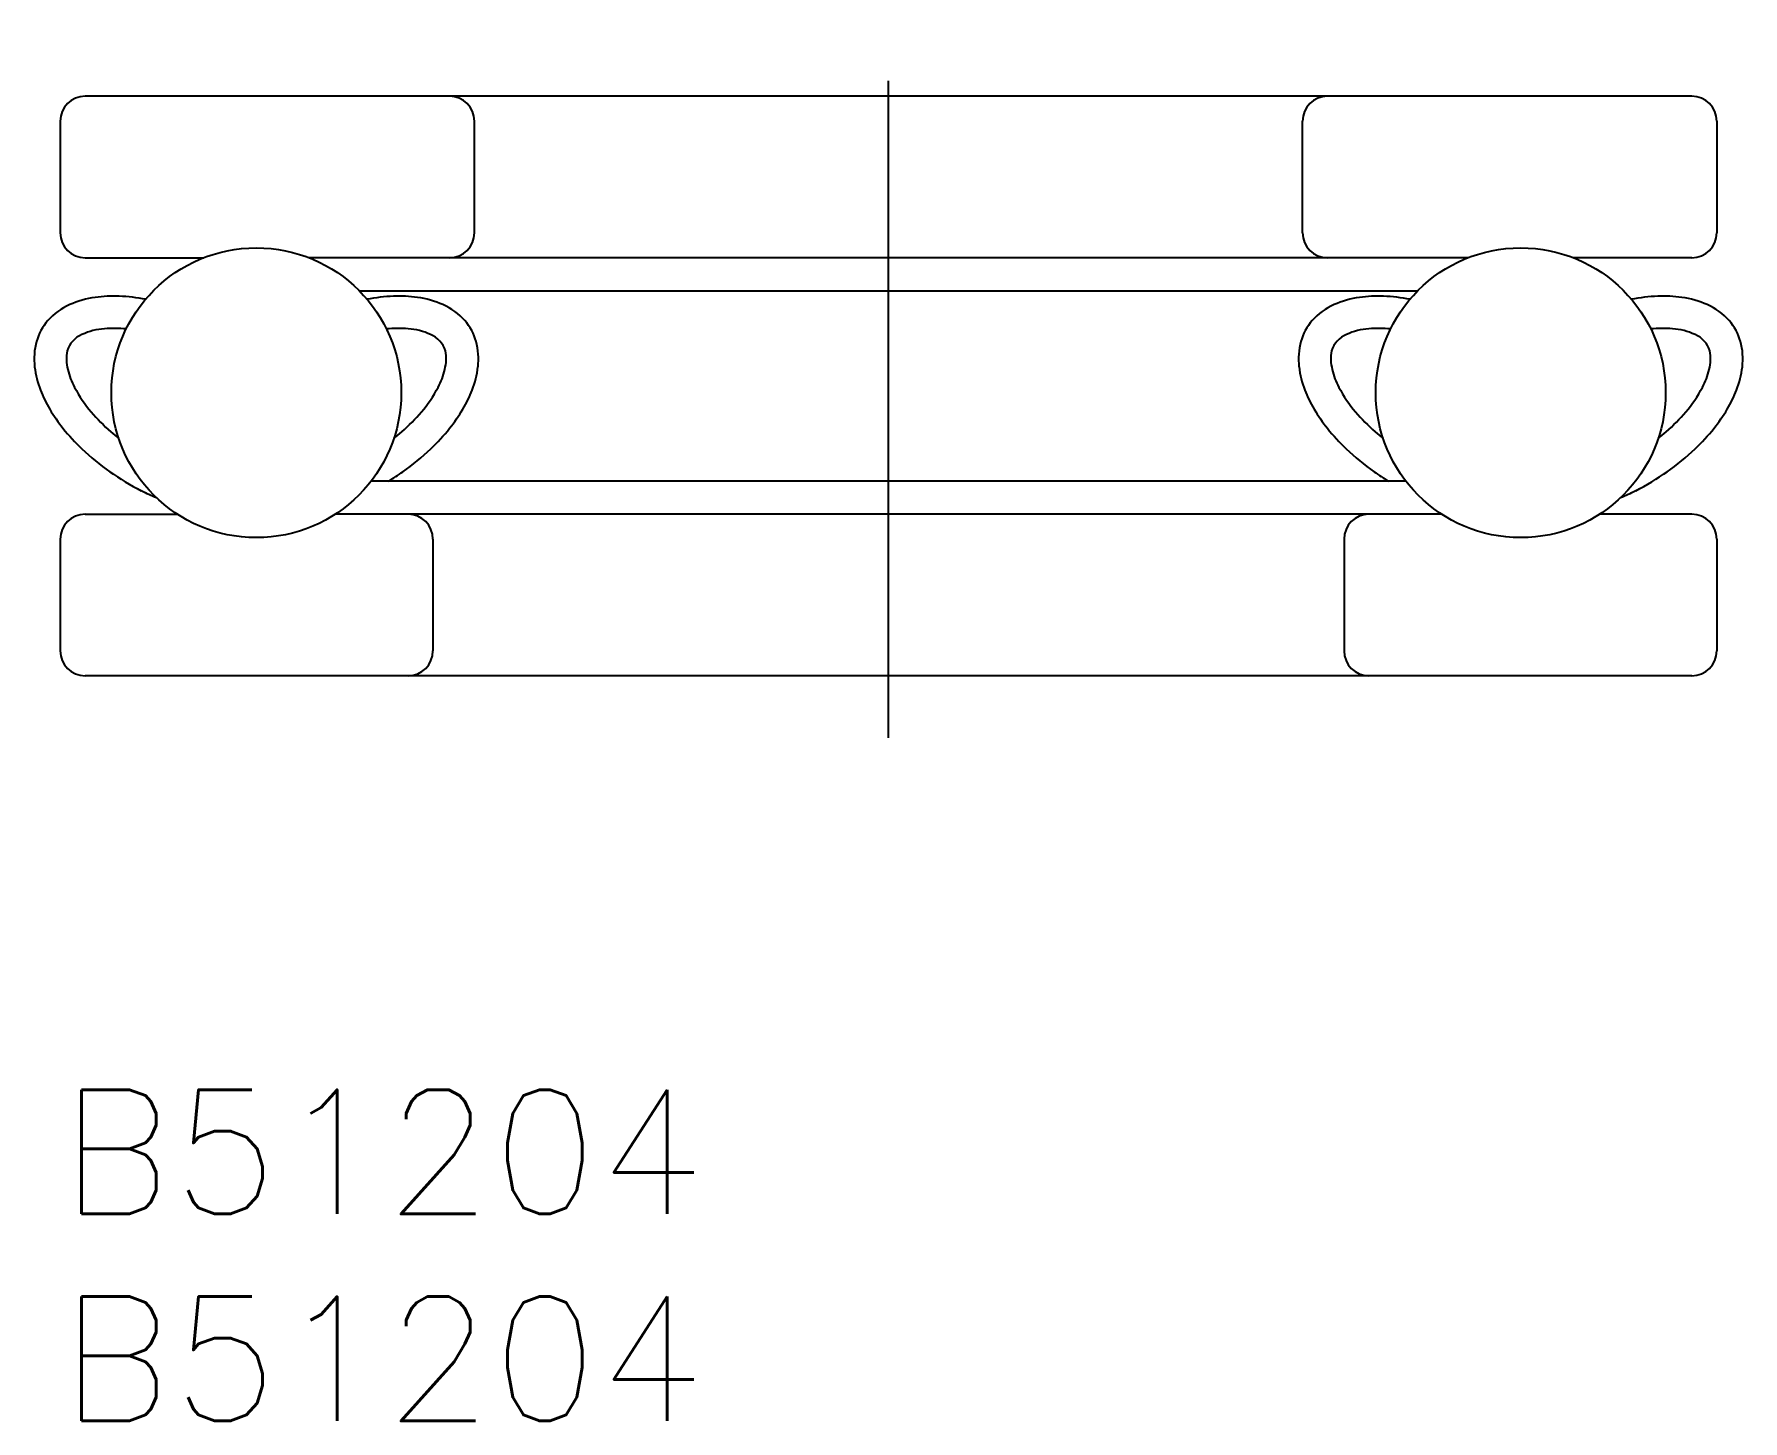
# Model space of a CAD drawing. Extents: x -0.6 to 40.6, y -8 to 25.5.
import ezdxf

# ---------------------------------------------------------------- set-up
doc = ezdxf.new("R2010")
doc.units = 0
doc.header["$LTSCALE"] = 0.5
doc.linetypes.add('CENTER', pattern=[50.8, 31.75, -6.35, 6.35, -6.35])
for name, color, linetype in [('MSM_CENTER', 1, 'CENTER'), ('MSM_CONTINUOUS', 7, 'CONTINUOUS'), ('MSM_PART_NUMBER', 7, 'CONTINUOUS')]:
    doc.layers.add(name, color=color, linetype=linetype)
doc.styles.get("Standard").update_dxf_attribs({"font": 'txt.shx', "height": 3, "bigfont": 'bigfont.shx'})

# ---------------------------------------------------------------- blocks, each defined once
blk = doc.blocks.new('*U2')
at = {"layer": 'MSM_PART_NUMBER'}
blk.add_text('B51204', height=3, dxfattribs=at).set_placement((0, -3))
blk = doc.blocks.new('*U3')
at = {"layer": 'MSM_PART_NUMBER'}
blk.add_text('B51204', height=3, dxfattribs=at).set_placement((0, -8))

msp = doc.modelspace()

# ---------------------------------------------------------------- linework, layer by layer
at = {"layer": 'MSM_CENTER'}
msp.add_line((20, 8.5), (20, 25.5), dxfattribs=at)
at = {"layer": 'MSM_CONTINUOUS'}
for p, q in [((39.4, 24), (0.6, 24)), ((0, 23.4), (0, 20.7)), ((10, 20.7), (10, 23.4)), ((30, 20.7), (30, 23.4)), ((40, 23.4), (40, 20.7)), ((0.6, 20.1), (3.47, 20.1)), ((34, 20.1), (6, 20.1)), ((39.4, 20.1), (36.53, 20.1)), ((7.221, 19.3), (32.779, 19.3)), ((32.493, 14.7), (7.507, 14.7)), ((0.6, 13.9), (2.831, 13.9)), ((33.361, 13.9), (6.639, 13.9)), ((39.4, 13.9), (37.169, 13.9)), ((0, 13.3), (0, 10.6)), ((9, 13.3), (9, 10.6)), ((31, 13.3), (31, 10.6)), ((40, 13.3), (40, 10.6)), ((39.4, 10), (0.6, 10))]:
    msp.add_line(p, q, dxfattribs=at)
for centre in [(4.735, 16.837), (35.265, 16.837)]:
    msp.add_circle(centre, 3.5, dxfattribs=at)
for centre, radius, start, end in [((0.6, 23.4), 0.6, 90, 180), ((9.4, 23.4), 0.6, 360, 90), ((30.6, 23.4), 0.6, 90, 180), ((39.4, 23.4), 0.6, 360, 90), ((0.6, 20.7), 0.6, 180, 270), ((9.4, 20.7), 0.6, 270, 0), ((30.6, 20.7), 0.6, 180, 270), ((39.4, 20.7), 0.6, 270, 360), ((1.153, 16.886), 2.275, 97.8768, 113.937), ((1.292, 16.014), 3.158, 87.5718, 98.2138), ((1.246, 14.796), 4.376, 79.2543, 87.6406), ((8.224, 14.796), 4.376, 92.3594, 100.7457), ((8.178, 16.014), 3.158, 81.7862, 92.4282), ((8.317, 16.886), 2.275, 66.063, 82.1232), ((31.683, 16.886), 2.275, 97.8768, 113.937), ((31.822, 16.014), 3.158, 87.5718, 98.2138), ((31.776, 14.796), 4.376, 79.2543, 87.6406), ((38.754, 14.796), 4.376, 92.3594, 100.7457), ((38.708, 16.014), 3.158, 81.7862, 92.4282), ((38.847, 16.886), 2.275, 66.063, 82.1232), ((0.692, 17.718), 1.315, 139.0924, 164.3061), ((0.85, 17.55), 1.545, 113.6654, 138.2298), ((8.62, 17.55), 1.545, 41.7702, 66.3346), ((8.778, 17.718), 1.315, 15.6939, 40.9076), ((31.222, 17.718), 1.315, 139.0924, 164.3061), ((31.38, 17.55), 1.545, 113.6654, 138.2298), ((39.15, 17.55), 1.545, 41.7702, 66.3346), ((39.308, 17.718), 1.315, 15.6939, 40.9076), ((0.767, 17.671), 0.623, 112.783, 163.5898), ((1.196, 16.749), 1.639, 94.4682, 114.1444), ((1.304, 15.464), 2.928, 84.3446, 94.6253), ((8.166, 15.464), 2.928, 85.3747, 95.6554), ((8.274, 16.749), 1.639, 65.8556, 85.5318), ((8.703, 17.671), 0.623, 16.4102, 67.217), ((31.297, 17.671), 0.623, 112.783, 163.5898), ((31.726, 16.749), 1.639, 94.4682, 114.1444), ((31.834, 15.464), 2.928, 84.3446, 94.6253), ((38.696, 15.464), 2.928, 85.3747, 95.6554), ((38.804, 16.749), 1.639, 65.8556, 85.5318), ((39.233, 17.671), 0.623, 16.4102, 67.217), ((1.019, 17.653), 1.648, 165.2078, 186.6417), ((1.163, 17.653), 1.012, 168.9498, 194.6177), ((8.307, 17.653), 1.012, 345.3823, 11.0502), ((8.451, 17.653), 1.648, 353.3583, 14.7922), ((31.549, 17.653), 1.648, 165.2078, 186.6417), ((31.693, 17.653), 1.012, 168.9498, 194.6177), ((38.837, 17.653), 1.012, 345.3823, 11.0502), ((38.981, 17.653), 1.648, 353.3583, 14.7922), ((1.678, 17.745), 2.313, 187.0128, 201.359), ((1.97, 17.828), 1.838, 193.5573, 207.9623), ((7.5, 17.828), 1.838, 332.0377, 346.4427), ((7.792, 17.745), 2.313, 338.641, 352.9872), ((32.208, 17.745), 2.313, 187.0128, 201.359), ((32.5, 17.828), 1.838, 193.5573, 207.9623), ((38.03, 17.828), 1.838, 332.0377, 346.4427), ((38.322, 17.745), 2.313, 338.641, 352.9872), ((3.254, 18.508), 3.291, 207.942, 220.4068), ((6.216, 18.508), 3.291, 319.5932, 332.058), ((33.784, 18.508), 3.291, 207.942, 220.4068), ((36.746, 18.508), 3.291, 319.5932, 332.058), ((2.478, 18.053), 3.171, 201.2834, 210.6096), ((6.992, 18.053), 3.171, 329.3904, 338.7166), ((33.008, 18.053), 3.171, 201.2834, 210.6096), ((37.522, 18.053), 3.171, 329.3904, 338.7166), ((3.171, 18.458), 3.973, 210.5383, 218.6101), ((4.186, 19.306), 4.518, 220.4399, 228.9993), ((5.284, 19.306), 4.518, 311.0007, 319.5601), ((6.299, 18.458), 3.973, 321.3899, 329.4617), ((33.701, 18.458), 3.973, 210.5383, 218.6101), ((34.716, 19.306), 4.518, 220.4399, 228.9993), ((35.814, 19.306), 4.518, 311.0007, 319.5601), ((36.829, 18.458), 3.973, 321.3899, 329.4617), ((3.981, 19.105), 5.01, 218.6155, 226.3405), ((6.734, 22.296), 8.447, 229.2631, 230.942), ((2.736, 22.296), 8.447, 309.058, 310.7369), ((5.489, 19.105), 5.01, 313.6595, 321.3845), ((34.511, 19.105), 5.01, 218.6155, 226.3405), ((37.264, 22.296), 8.447, 229.2631, 230.942), ((33.266, 22.296), 8.447, 309.058, 310.7369), ((36.019, 19.105), 5.01, 313.6595, 321.3845), ((4.656, 19.84), 6.008, 226.5206, 234.8139), ((4.814, 19.84), 6.008, 305.1861, 313.4794), ((35.186, 19.84), 6.008, 226.5206, 234.8139), ((35.344, 19.84), 6.008, 305.1861, 313.4794), ((4.942, 20.303), 6.551, 235.1022, 242.9017), ((4.528, 20.303), 6.551, 301.2075, 304.8978), ((35.472, 20.303), 6.551, 235.1022, 238.7925), ((35.058, 20.303), 6.551, 297.0983, 304.8978), ((5.38, 21.342), 7.675, 243.5244, 246.5187), ((34.62, 21.342), 7.675, 293.4813, 296.4756), ((0.6, 13.3), 0.6, 90, 180), ((8.4, 13.3), 0.6, 0, 90), ((31.6, 13.3), 0.6, 90, 180), ((39.4, 13.3), 0.6, 0, 90), ((0.6, 10.6), 0.6, 180, 270), ((8.4, 10.6), 0.6, 270, 0), ((31.6, 10.6), 0.6, 180, 270), ((39.4, 10.6), 0.6, 270, 0)]:
    msp.add_arc(centre, radius, start, end, dxfattribs=at)

# ---------------------------------------------------------------- block references
for name in ['*U2', '*U3']:
    msp.add_blockref(name, (0, 0), dxfattribs=at)

doc.saveas('drawing.dxf')
